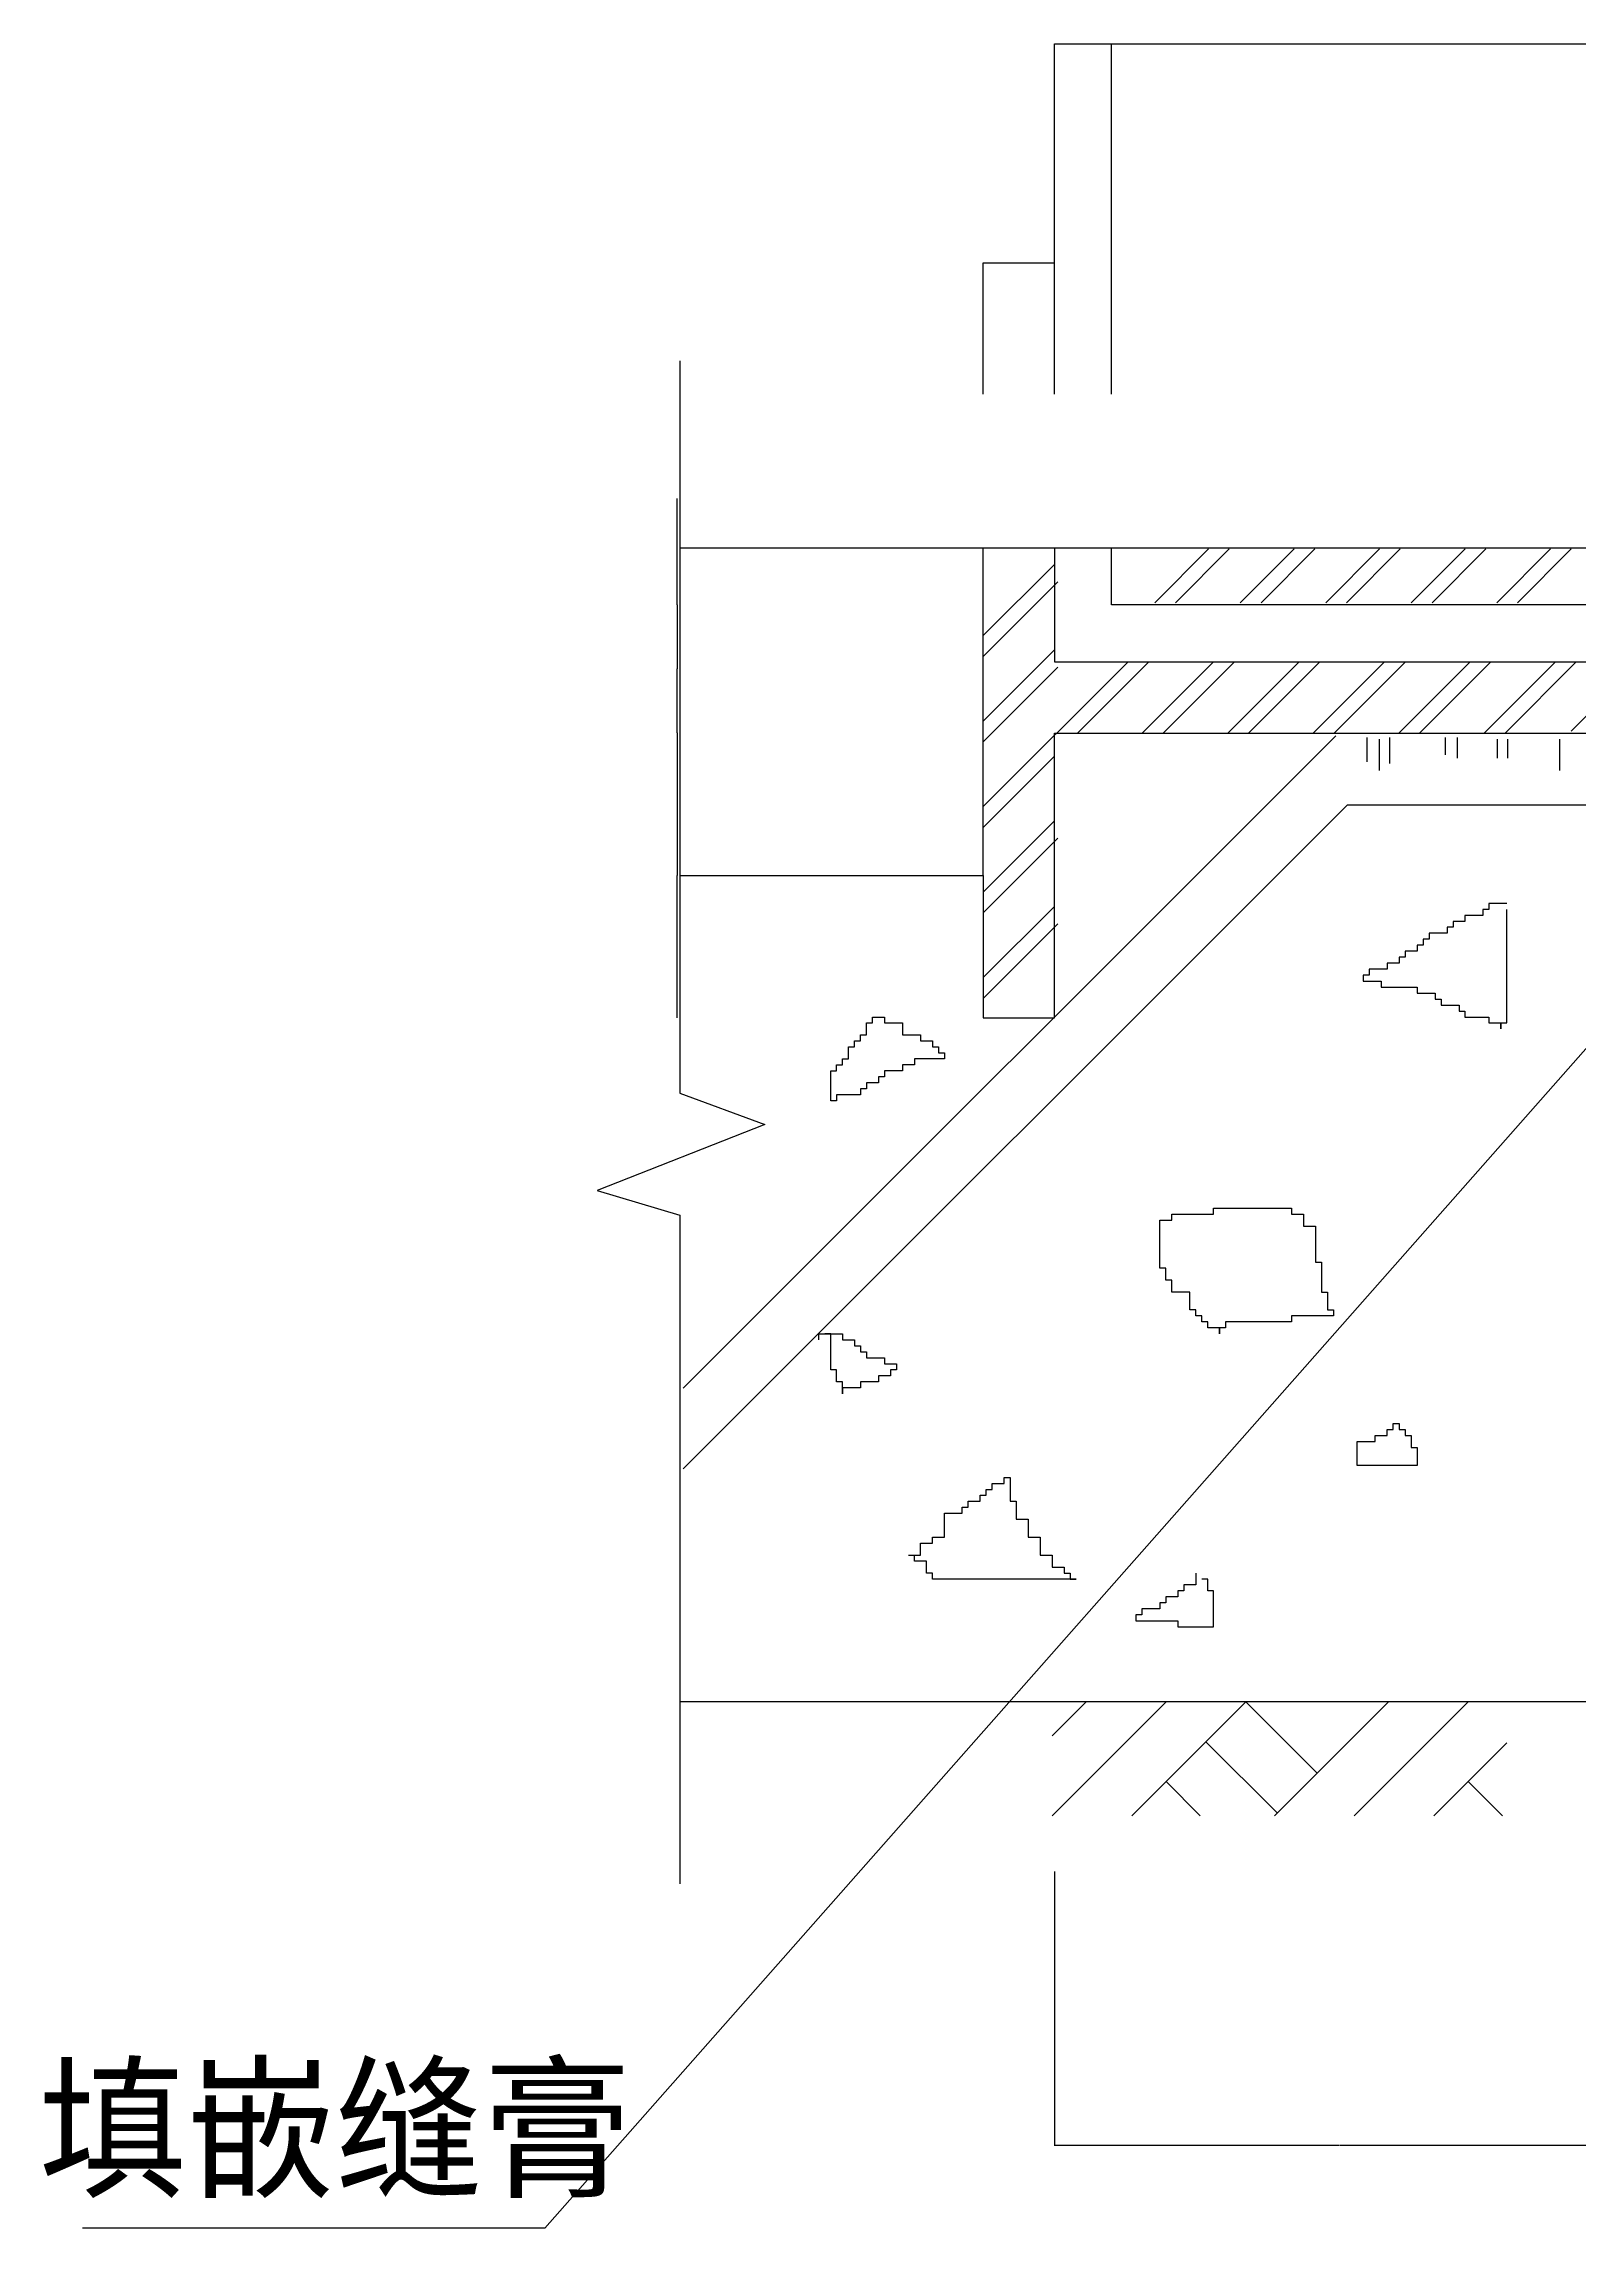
# Model space of a CAD drawing. Header units: metres. Extents: x 40641 to 54148, y -925 to 20073.
# Drawn here: x 40641 to 46029, y 407 to 8074 of the extents above; entities that cross this region are included whole.
import ezdxf

# ---------------------------------------------------------------- set-up
doc = ezdxf.new("R2010")
doc.units = ezdxf.units.M
doc.layers.add('PUB_DIM', color=3, linetype='Continuous')
doc.dimstyles.get("Standard").update_dxf_attribs({"dimtxt": 2.5, "dimasz": 2.5, "dimexe": 1.25, "dimexo": 0.625, "dimtad": 1, "dimcen": 2.5, "dimazin": 3, "dimtfac": 1, "dimtmove": 0, "dimatfit": 3})

# ---------------------------------------------------------------- blocks, each defined once
blk = doc.blocks.new('*D2')
for p, q in [((44187.29, 1658.75), (44187.29, 697.22)), ((46187.29, 1658.75), (46187.29, 697.22)), ((45186.29, 697.22), (44187.04, 697.22)), ((46187.54, 697.22), (45188.29, 697.22))]:
    blk.add_line(p, q)
at = {"layer": 'Defpoints'}
for p in [(44187.29, 1658.75), (46187.29, 1658.75), (46187.29, 697.22)]:
    blk.add_point(p, dxfattribs=at)
at = {"layer": 'PUB_DIM', "insert": (45187.29, 697.22), "char_height": 1, "attachment_point": 5}
blk.add_mtext('50', dxfattribs=at)
blk = doc.blocks.new('*D7')
for p, q in [((42862.98, 6478.18), (42862.73, 6478.18)), ((42863.23, 6104.75), (42863.23, 6478.18)), ((42863.23, 6304.75), (42863.23, 6478.18)), ((42863.23, 6478.18), (42863.23, 6478.18)), ((42863.48, 6478.18), (42863.73, 6478.18))]:
    blk.add_line(p, q)
at = {"layer": 'Defpoints'}
for p in [(42863.23, 6478.18), (42863.23, 6304.75), (42863.23, 6104.75)]:
    blk.add_point(p, dxfattribs=at)
at = {"layer": 'PUB_DIM', "insert": (42863.23, 6479.305), "char_height": 1, "attachment_point": 5}
blk.add_mtext('5', dxfattribs=at)
blk = doc.blocks.new('*D8')
for p, q in [((42863.23, 6104.75), (42863.23, 5879.75)), ((42862.98, 5879.75), (42862.73, 5879.75)), ((42863.23, 5654.75), (42863.23, 5879.75)), ((42863.23, 5879.75), (42863.23, 5879.75)), ((42863.48, 5879.75), (42863.73, 5879.75))]:
    blk.add_line(p, q)
at = {"layer": 'Defpoints'}
for p in [(42863.23, 6104.75), (42863.23, 5879.75), (42863.23, 5654.75)]:
    blk.add_point(p, dxfattribs=at)
at = {"layer": 'PUB_DIM', "insert": (42863.23, 5880.875), "char_height": 1, "attachment_point": 5}
blk.add_mtext('5', dxfattribs=at)
blk = doc.blocks.new('*D9')
for p, q in [((42863.23, 5654.75), (42863.23, 5154.75)), ((42862.98, 5154.75), (42862.73, 5154.75)), ((42863.23, 4654.75), (42863.23, 5154.75)), ((42863.23, 5154.75), (42863.23, 5154.75)), ((42863.48, 5154.75), (42863.73, 5154.75))]:
    blk.add_line(p, q)
at = {"layer": 'Defpoints'}
for p in [(42863.23, 5654.75), (42863.23, 5154.75), (42863.23, 4654.75)]:
    blk.add_point(p, dxfattribs=at)
at = {"layer": 'PUB_DIM', "insert": (42863.23, 5155.875), "char_height": 1, "attachment_point": 5}
blk.add_mtext('30', dxfattribs=at)
blk = doc.blocks.new('*D10')
for p, q in [((44387.45, 6843.76), (44387.45, 8073.28)), ((44387.7, 8073.28), (46785.45, 8073.28)), ((46789.45, 8073.28), (49187.2, 8073.28)), ((49187.45, 6843.76), (49187.45, 8073.28))]:
    blk.add_line(p, q)
at = {"layer": 'Defpoints'}
for p in [(44387.45, 8073.28), (44387.45, 6843.76), (49187.45, 6843.76)]:
    blk.add_point(p, dxfattribs=at)
at = {"layer": 'PUB_DIM', "insert": (46787.45, 8073.28), "char_height": 1, "attachment_point": 5}
blk.add_mtext('B+90', dxfattribs=at)
blk = doc.blocks.new('*D11')
for p, q in [((44187.45, 6843.76), (44187.45, 8073.28)), ((44187.7, 8073.28), (44286.95, 8073.28)), ((44287.95, 8073.28), (44387.2, 8073.28)), ((44387.45, 6843.76), (44387.45, 8073.28))]:
    blk.add_line(p, q)
at = {"layer": 'Defpoints'}
for p in [(44187.45, 8073.28), (44187.45, 6843.76), (44387.45, 6843.76)]:
    blk.add_point(p, dxfattribs=at)
at = {"layer": 'PUB_DIM', "insert": (44287.45, 8073.28), "char_height": 1, "attachment_point": 5}
blk.add_mtext('5', dxfattribs=at)
blk = doc.blocks.new('*D12')
for p, q in [((43937.45, 6843.76), (43937.45, 7304.54)), ((43937.7, 7304.54), (44061.95, 7304.54)), ((44062.95, 7304.54), (44187.2, 7304.54)), ((44187.45, 6843.76), (44187.45, 7304.54))]:
    blk.add_line(p, q)
at = {"layer": 'Defpoints'}
for p in [(43937.45, 7304.54), (43937.45, 6843.76), (44187.45, 6843.76)]:
    blk.add_point(p, dxfattribs=at)
at = {"layer": 'PUB_DIM', "insert": (44062.45, 7304.54), "char_height": 1, "attachment_point": 5}
blk.add_mtext('5', dxfattribs=at)

msp = doc.modelspace()

# ---------------------------------------------------------------- linework, layer by layer
for p, q in [((42872.53, 6960.79), (42872.53, 4390.19)), ((42872.53, 6304.55), (43937.21, 6304.55)), ((44187.21, 6304.55), (44387.21, 6304.55)), ((44539.57, 6112.02), (44728.24, 6300.57)), ((44612.4, 6112.02), (44801.08, 6300.57)), ((44839.57, 6112.02), (45028.24, 6300.57)), ((44912.4, 6112.02), (45101.08, 6300.57)), ((45139.57, 6112.02), (45328.24, 6300.57)), ((45212.4, 6112.02), (45401.08, 6300.57)), ((45439.57, 6112.02), (45628.24, 6300.57)), ((45512.4, 6112.02), (45701.08, 6300.57)), ((45739.57, 6112.02), (45928.24, 6300.57)), ((45812.4, 6112.02), (46001.08, 6300.57)), ((43937.62, 5996.61), (44187.21, 6246.03)), ((43937.21, 5923.42), (44199.13, 6185.16)), ((43937.62, 5696.61), (44187.21, 5946.03)), ((43937.62, 5396.61), (44445.91, 5904.55)), ((44268.57, 5654.55), (44518.74, 5904.55)), ((44495.74, 5654.55), (44745.91, 5904.55)), ((44568.57, 5654.55), (44818.74, 5904.55)), ((44795.74, 5654.55), (45045.91, 5904.55)), ((44868.57, 5654.55), (45118.74, 5904.55)), ((45095.74, 5654.55), (45345.91, 5904.55)), ((45168.57, 5654.55), (45418.74, 5904.55)), ((45395.74, 5654.55), (45645.91, 5904.55)), ((45468.57, 5654.55), (45718.74, 5904.55)), ((45695.74, 5654.55), (45945.91, 5904.55)), ((45768.57, 5654.55), (46018.74, 5904.55)), ((43937.21, 5623.42), (44199.13, 5885.16)), ((46000.06, 5660.89), (46187.21, 5847.92)), ((42884.25, 3355.32), (45174.63, 5644.16)), ((45284.19, 5638.99), (45284.19, 5553.84)), ((45326.79, 5632.91), (45326.79, 5523.43)), ((45363.31, 5638.99), (45363.31, 5547.76)), ((45558.07, 5638.99), (45558.07, 5578.17)), ((45600.68, 5638.99), (45600.68, 5566)), ((45740.67, 5632.91), (45740.67, 5566)), ((45777.19, 5632.91), (45777.19, 5566)), ((45959.78, 5632.91), (45959.78, 5523.43)), ((43937.21, 5323.42), (44187.21, 5573.25)), ((42884.25, 3072.58), (45215.02, 5401.78)), ((46166.72, 5401.78), (45215.02, 5401.78)), ((43937.62, 5096.61), (44187.21, 5346.03)), ((43937.21, 5023.42), (44199.13, 5285.16)), ((46569.45, 5133.1), (42398.73, 406.61)), ((43937.21, 4723.42), (44199.13, 4985.16)), ((43937.62, 4796.61), (44187.21, 5046.03)), ((45586.05, 4993.66), (45586.05, 4972.68)), ((45628.04, 4993.66), (45586.05, 4993.66)), ((45628.04, 5014.64), (45628.04, 4993.66)), ((45691.04, 5014.64), (45628.04, 5014.64)), ((45691.04, 5035.63), (45691.04, 5014.64)), ((45712.04, 5035.63), (45691.04, 5035.63)), ((45712.04, 5056.61), (45712.04, 5035.63)), ((45775.03, 5056.61), (45712.04, 5056.61)), ((45775.03, 4636.93), (45775.03, 5035.63)), ((45460.06, 4909.72), (45460.06, 4888.74)), ((45481.06, 4909.72), (45460.06, 4909.72)), ((45481.06, 4930.71), (45481.06, 4909.72)), ((45502.06, 4930.71), (45481.06, 4930.71)), ((45502.06, 4951.69), (45502.06, 4930.71)), ((45565.05, 4951.69), (45502.06, 4951.69)), ((45565.05, 4972.68), (45565.05, 4951.69)), ((45586.05, 4972.68), (45565.05, 4972.68)), ((45355.07, 4846.77), (45355.07, 4825.79)), ((45397.07, 4846.77), (45355.07, 4846.77)), ((45397.07, 4867.76), (45397.07, 4846.77)), ((45418.06, 4867.76), (45397.07, 4867.76)), ((45460.06, 4888.74), (45418.06, 4888.74)), ((45418.06, 4888.74), (45418.06, 4867.76)), ((45271.08, 4804.8), (45271.08, 4783.82)), ((45292.07, 4804.8), (45271.08, 4804.8)), ((45271.08, 4783.82), (45334.07, 4783.82)), ((45292.07, 4825.79), (45292.07, 4804.8)), ((45355.07, 4825.79), (45292.07, 4825.79)), ((45334.07, 4783.82), (45334.07, 4762.84)), ((45334.07, 4762.84), (45460.06, 4762.84)), ((45460.06, 4762.84), (45460.06, 4741.85)), ((45460.06, 4741.85), (45523.05, 4741.85)), ((45523.05, 4741.85), (45523.05, 4720.87)), ((45523.05, 4720.87), (45544.05, 4720.87)), ((45544.05, 4720.87), (45544.05, 4699.88)), ((45544.05, 4699.88), (45607.05, 4699.88)), ((45607.05, 4699.88), (45607.05, 4678.9)), ((45607.05, 4678.9), (45628.04, 4678.9)), ((45628.04, 4678.9), (45628.04, 4657.92)), ((43528.23, 4636.93), (43549.23, 4636.93)), ((43528.23, 4594.96), (43528.23, 4636.93)), ((43549.23, 4657.92), (43570.23, 4657.92)), ((43549.23, 4636.93), (43549.23, 4657.92)), ((43570.23, 4657.92), (43591.23, 4657.92)), ((43591.23, 4657.92), (43591.23, 4636.93)), ((43591.23, 4636.93), (43654.22, 4636.93)), ((43654.22, 4636.93), (43654.22, 4594.96)), ((45628.04, 4657.92), (45712.04, 4657.92)), ((45712.04, 4657.92), (45712.04, 4636.93)), ((45712.04, 4636.93), (45754.03, 4636.93)), ((45754.03, 4636.93), (45775.03, 4636.93)), ((45754.03, 4615.95), (45754.03, 4636.93)), ((45754.03, 4636.93), (45754.03, 4615.95)), ((43465.24, 4511.03), (43465.24, 4553)), ((43465.24, 4553), (43486.23, 4553)), ((43486.23, 4573.98), (43507.23, 4573.98)), ((43486.23, 4553), (43486.23, 4573.98)), ((43507.23, 4594.96), (43528.23, 4594.96)), ((43507.23, 4573.98), (43507.23, 4594.96)), ((43654.22, 4594.96), (43717.21, 4594.96)), ((43717.21, 4594.96), (43717.21, 4573.98)), ((43717.21, 4573.98), (43759.21, 4573.98)), ((43759.21, 4573.98), (43759.21, 4553)), ((43759.21, 4553), (43780.21, 4553)), ((43780.21, 4553), (43780.21, 4532.01)), ((43780.21, 4532.01), (43801.21, 4532.01)), ((43801.21, 4532.01), (43801.21, 4511.03)), ((43402.24, 4469.06), (43423.24, 4469.06)), ((43402.24, 4364.14), (43402.24, 4469.06)), ((43423.24, 4490.04), (43444.24, 4490.04)), ((43423.24, 4469.06), (43423.24, 4490.04)), ((43444.24, 4511.03), (43465.24, 4511.03)), ((43444.24, 4490.04), (43444.24, 4511.03)), ((43570.23, 4448.08), (43570.23, 4427.09)), ((43591.23, 4448.08), (43570.23, 4448.08)), ((43591.23, 4469.06), (43591.23, 4448.08)), ((43654.22, 4469.06), (43591.23, 4469.06)), ((43654.22, 4490.04), (43654.22, 4469.06)), ((43696.22, 4490.04), (43654.22, 4490.04)), ((43801.21, 4511.03), (43696.22, 4511.03)), ((43696.22, 4511.03), (43696.22, 4490.04)), ((42872.53, 4390.19), (43171.26, 4280.2)), ((43423.24, 4385.12), (43423.24, 4364.14)), ((43507.23, 4385.12), (43423.24, 4385.12)), ((43507.23, 4406.11), (43507.23, 4385.12)), ((43528.23, 4406.11), (43507.23, 4406.11)), ((43528.23, 4427.09), (43528.23, 4406.11)), ((43570.23, 4427.09), (43528.23, 4427.09)), ((43423.24, 4364.14), (43402.24, 4364.14)), ((43171.26, 4280.2), (42583.31, 4049.38)), ((42583.31, 4049.38), (42872.53, 3962.67)), ((42872.53, 3962.67), (42872.53, 1615.24)), ((44557.14, 3944.46), (44599.14, 3944.46)), ((44557.14, 3776.59), (44557.14, 3944.46)), ((44599.14, 3965.44), (44704.13, 3965.44)), ((44599.14, 3944.46), (44599.14, 3965.44)), ((44662.13, 3965.44), (44746.12, 3965.44)), ((44746.12, 3986.43), (45019.1, 3986.43)), ((44746.12, 3965.44), (44746.12, 3986.43)), ((45019.1, 3986.43), (45019.1, 3965.44)), ((45019.1, 3965.44), (45061.09, 3965.44)), ((45061.09, 3965.44), (45061.09, 3923.48)), ((45061.09, 3923.48), (45103.09, 3923.48)), ((45103.09, 3923.48), (45103.09, 3797.57)), ((44578.14, 3776.59), (44557.14, 3776.59)), ((44578.14, 3734.62), (44578.14, 3776.59)), ((45103.09, 3797.57), (45124.09, 3797.57)), ((45124.09, 3797.57), (45124.09, 3692.65)), ((44599.14, 3734.62), (44578.14, 3734.62)), ((44599.14, 3692.65), (44599.14, 3734.62)), ((44662.13, 3692.65), (44599.14, 3692.65)), ((44662.13, 3629.7), (44662.13, 3692.65)), ((45124.09, 3692.65), (45145.09, 3692.65)), ((45145.09, 3692.65), (45145.09, 3629.7)), ((44683.13, 3629.7), (44662.13, 3629.7)), ((44683.13, 3608.72), (44683.13, 3629.7)), ((44704.13, 3608.72), (44683.13, 3608.72)), ((44704.13, 3587.73), (44704.13, 3608.72)), ((45019.1, 3608.72), (45019.1, 3587.73)), ((45166.09, 3608.72), (45019.1, 3608.72)), ((45145.09, 3629.7), (45166.09, 3629.7)), ((45166.09, 3629.7), (45166.09, 3608.72)), ((43360.25, 3545.76), (43444.24, 3545.76)), ((43360.25, 3524.78), (43360.25, 3545.76)), ((43402.24, 3545.76), (43381.24, 3545.76)), ((43402.24, 3419.86), (43402.24, 3545.76)), ((43444.24, 3545.76), (43444.24, 3524.78)), ((44725.12, 3587.73), (44704.13, 3587.73)), ((44725.12, 3566.75), (44725.12, 3587.73)), ((44767.12, 3566.75), (44725.12, 3566.75)), ((44767.12, 3545.76), (44767.12, 3566.75)), ((44767.12, 3566.75), (44767.12, 3545.76)), ((44788.12, 3566.75), (44767.12, 3566.75)), ((45019.1, 3587.73), (44788.12, 3587.73)), ((44788.12, 3587.73), (44788.12, 3566.75)), ((43444.24, 3524.78), (43486.23, 3524.78)), ((43486.23, 3524.78), (43486.23, 3503.8)), ((43486.23, 3503.8), (43507.23, 3503.8)), ((43507.23, 3503.8), (43507.23, 3482.81)), ((43507.23, 3482.81), (43528.23, 3482.81)), ((43528.23, 3482.81), (43528.23, 3461.83)), ((43528.23, 3461.83), (43591.23, 3461.83)), ((43591.23, 3461.83), (43591.23, 3440.85)), ((43423.24, 3419.86), (43402.24, 3419.86)), ((43423.24, 3377.89), (43423.24, 3419.86)), ((43444.24, 3377.89), (43423.24, 3377.89)), ((43444.24, 3335.93), (43444.24, 3377.89)), ((43507.23, 3377.89), (43507.23, 3356.91)), ((43570.23, 3377.89), (43507.23, 3377.89)), ((43570.23, 3398.88), (43570.23, 3377.89)), ((43612.22, 3398.88), (43570.23, 3398.88)), ((43591.23, 3440.85), (43633.22, 3440.85)), ((43612.22, 3419.86), (43612.22, 3398.88)), ((43633.22, 3419.86), (43612.22, 3419.86)), ((43633.22, 3440.85), (43633.22, 3419.86)), ((43444.24, 3356.91), (43444.24, 3335.93)), ((43507.23, 3356.91), (43444.24, 3356.91)), ((45376.07, 3231.01), (45397.07, 3231.01)), ((45376.07, 3210.02), (45376.07, 3231.01)), ((45397.07, 3231.01), (45397.07, 3210.02)), ((45250.08, 3084.12), (45250.08, 3168.05)), ((45250.08, 3168.05), (45313.07, 3168.05)), ((45313.07, 3189.04), (45355.07, 3189.04)), ((45313.07, 3168.05), (45313.07, 3189.04)), ((45355.07, 3210.02), (45376.07, 3210.02)), ((45355.07, 3189.04), (45355.07, 3210.02)), ((45397.07, 3210.02), (45418.06, 3210.02)), ((45418.06, 3210.02), (45418.06, 3189.04)), ((45418.06, 3189.04), (45439.06, 3189.04)), ((45439.06, 3189.04), (45439.06, 3147.07)), ((45439.06, 3147.07), (45460.06, 3147.07)), ((45460.06, 3147.07), (45460.06, 3084.12)), ((45460.06, 3084.12), (45250.08, 3084.12)), ((43948.19, 3000.18), (43969.19, 3000.18)), ((43948.19, 2979.2), (43948.19, 3000.18)), ((43969.19, 3021.17), (44011.19, 3021.17)), ((43969.19, 3000.18), (43969.19, 3021.17)), ((44011.19, 3042.15), (44032.19, 3042.15)), ((44011.19, 3021.17), (44011.19, 3042.15)), ((44032.19, 3042.15), (44032.19, 2958.21)), ((43801.21, 2832.31), (43801.21, 2916.25)), ((43801.21, 2916.25), (43864.2, 2916.25)), ((43864.2, 2937.23), (43885.2, 2937.23)), ((43864.2, 2916.25), (43864.2, 2937.23)), ((43885.2, 2958.21), (43927.2, 2958.21)), ((43885.2, 2937.23), (43885.2, 2958.21)), ((43927.2, 2979.2), (43948.19, 2979.2)), ((43927.2, 2958.21), (43927.2, 2979.2)), ((44032.19, 2958.21), (44053.18, 2958.21)), ((44053.18, 2958.21), (44053.18, 2895.26)), ((44053.18, 2895.26), (44095.18, 2895.26)), ((44095.18, 2895.26), (44095.18, 2832.31)), ((43675.22, 2769.36), (43717.21, 2769.36)), ((43696.22, 2748.37), (43696.22, 2769.36)), ((43717.21, 2811.33), (43759.21, 2811.33)), ((43717.21, 2769.36), (43717.21, 2811.33)), ((43759.21, 2832.31), (43801.21, 2832.31)), ((43759.21, 2811.33), (43759.21, 2832.31)), ((44095.18, 2832.31), (44137.18, 2832.31)), ((44137.18, 2832.31), (44137.18, 2769.36)), ((44137.18, 2769.36), (44179.17, 2769.36)), ((44179.17, 2769.36), (44179.17, 2727.39)), ((43738.21, 2748.37), (43696.22, 2748.37)), ((43738.21, 2706.41), (43738.21, 2748.37)), ((43759.21, 2706.41), (43738.21, 2706.41)), ((43759.21, 2685.42), (43759.21, 2706.41)), ((44263.17, 2685.42), (43759.21, 2685.42)), ((44179.17, 2727.39), (44221.17, 2727.39)), ((44221.17, 2727.39), (44221.17, 2706.41)), ((44221.17, 2706.41), (44242.17, 2706.41)), ((44242.17, 2706.41), (44242.17, 2685.42)), ((44242.17, 2685.42), (44263.17, 2685.42)), ((44683.13, 2706.41), (44683.13, 2664.44)), ((44725.12, 2685.42), (44704.13, 2685.42)), ((44725.12, 2643.45), (44725.12, 2685.42)), ((44578.14, 2622.47), (44578.14, 2601.49)), ((44620.13, 2622.47), (44578.14, 2622.47)), ((44620.13, 2643.45), (44620.13, 2622.47)), ((44641.13, 2643.45), (44620.13, 2643.45)), ((44641.13, 2664.44), (44641.13, 2643.45)), ((44683.13, 2664.44), (44641.13, 2664.44)), ((44746.12, 2643.45), (44725.12, 2643.45)), ((44746.12, 2517.55), (44746.12, 2643.45)), ((44473.15, 2559.52), (44473.15, 2538.53)), ((44494.15, 2559.52), (44473.15, 2559.52)), ((44473.15, 2538.53), (44620.13, 2538.53)), ((44494.15, 2580.5), (44494.15, 2559.52)), ((44557.14, 2580.5), (44494.15, 2580.5)), ((44557.14, 2601.49), (44557.14, 2580.5)), ((44578.14, 2601.49), (44557.14, 2601.49)), ((44620.13, 2538.53), (44620.13, 2517.55)), ((44620.13, 2517.55), (44746.12, 2517.55)), ((44179.17, 1854.55), (44579.17, 2254.55)), ((44179.17, 2134.55), (44299.17, 2254.55)), ((44459.17, 1854.55), (44859.17, 2254.55)), ((44859.17, 2254.55), (45109.17, 2004.55)), ((44959.17, 1854.55), (45359.17, 2254.55)), ((45239.17, 1854.55), (45639.17, 2254.55)), ((44719.17, 2114.55), (44969.17, 1864.55)), ((45519.17, 1854.55), (45775.03, 2110.41)), ((44579.17, 1974.55), (44699.17, 1854.55)), ((45639.17, 1974.55), (45759.17, 1854.55)), ((42398.73, 406.61), (40776.69, 406.61))]:
    msp.add_line(p, q)
for points in [[(43937.21, 5154.55), (43937.21, 6304.55), (44187.21, 6304.55), (44187.21, 5904.55), (46187.21, 5904.55), (46187.21, 5654.55)], [(42872.53, 5154.55), (43937.21, 5154.55), (43937.21, 4654.55), (44187.21, 4654.55), (44187.21, 5654.55), (46187.21, 5654.55), (46187.21, 2254.55), (42872.53, 2254.55)]]:
    msp.add_lwpolyline(points)
msp.add_lwpolyline([(44387.21, 6304.55), (49187.21, 6304.55), (49187.21, 6104.55), (44387.21, 6104.55)], close=True)

# ---------------------------------------------------------------- texts
msp.add_text('填嵌缝膏', height=400).set_placement((40623.06, 556.61))

# ---------------------------------------------------------------- dimensions: what is measured, and where the dimension line sits
at = {"layer": 'PUB_DIM'}
for base, p1, p2, text, picture, middle in [((44187.45, 8073.28), (44187.45, 6843.76), (44387.45, 6843.76), '5', '*D11', (44287.45, 8073.28)), ((44387.45, 8073.28), (44387.45, 6843.76), (49187.45, 6843.76), 'B+90', '*D10', (46787.45, 8073.28)), ((43937.45, 7304.54), (43937.45, 6843.76), (44187.45, 6843.76), '5', '*D12', (44062.45, 7304.54)), ((42863.23, 6478.18), (42863.23, 6104.75), (42863.23, 6304.75), '5', '*D7', (42863.23, 6479.305)), ((42863.23, 5879.75), (42863.23, 5654.75), (42863.23, 6104.75), '5', '*D8', (42863.23, 5880.875)), ((42863.23, 5154.75), (42863.23, 4654.75), (42863.23, 5654.75), '30', '*D9', (42863.23, 5155.875)), ((46187.29, 697.22), (46187.29, 1658.75), (44187.29, 1658.75), '50', '*D2', (45187.29, 697.22))]:
    dim = msp.add_linear_dim(base=base, p1=p1, p2=p2, text=text, dimstyle='Standard', dxfattribs=at)
    dim.commit()
    dim.dimension.update_dxf_attribs({"geometry": picture, "text_midpoint": middle})

doc.saveas('drawing.dxf')
